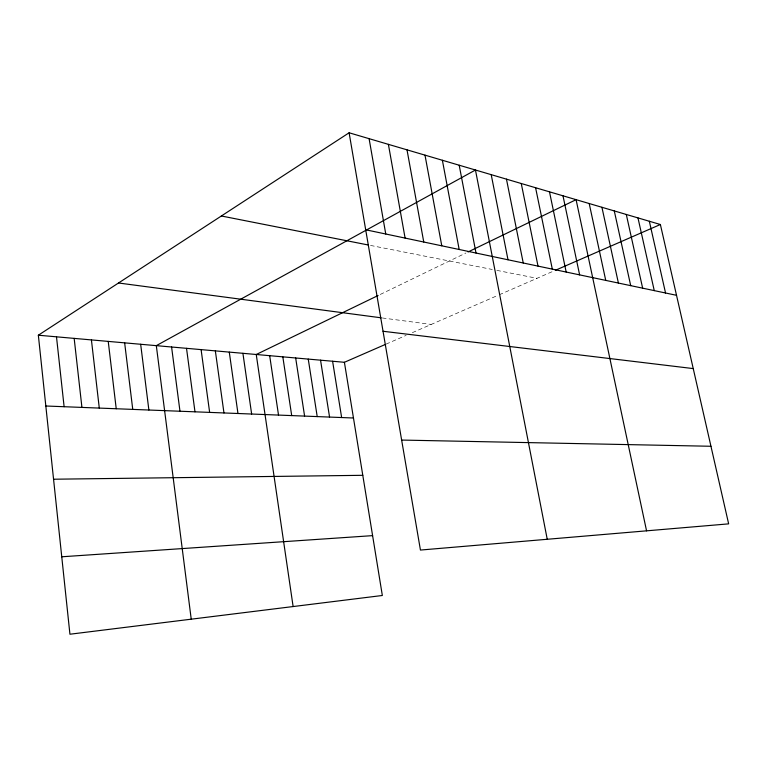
<?xml version="1.0" encoding="UTF-8"?>
<svg xmlns="http://www.w3.org/2000/svg" width="767" height="767" viewBox="0 0 767 767"><rect width="100%" height="100%" fill="white"/><g stroke="black" fill="none" stroke-linecap="round" stroke-linejoin="round"><path stroke-width="0.58" stroke-dasharray="3.83 2.88" d="M380.24 294.47L465.952 252.985M386.079 344.115L406.155 335.361M412.32 332.677L498.253 295.209M499.298 294.749L553.266 271.211M382.359 317.969L431.198 324.441M370.509 245.43L492.289 269.476M496.834 270.377L537.005 278.306"/><path stroke-width="1.15" d="M385.005 344.584L344.402 362.292L382.34 595.489L69.931 634.223L38.35 335.217L349.11 132.777L660.377 224.51L728.65 523.861L420.441 550.054L349.11 132.777M378.102 295.506L256.245 354.498L293.119 606.544M468.062 251.96L576.084 199.669L646.562 530.841M555.346 270.31L660.377 224.51M61.753 556.784L372.599 535.634M53.556 479.222L362.781 475.31M401.64 440.066L710.951 446.269M45.828 406.002L353.462 418.005M38.35 335.217L344.402 362.292M383.04 331.267L693.234 368.591M118.511 282.994L381.18 317.816M221.375 215.987L368.294 244.999M365.686 229.774L676.523 295.314M649.333 221.251L665.545 292.994M637.971 217.905L654.261 290.616M626.294 214.463L642.65 288.171M614.281 210.925L630.704 285.65M601.922 207.282L618.403 283.052M589.2 203.533L605.738 280.386M562.988 195.806L579.622 274.883M549.488 191.827L566.171 272.045M535.587 187.733L552.307 269.121M521.253 183.505L538.003 266.101M506.46 179.152L523.238 262.995M491.206 174.655L508.003 259.783M547.235 539.278L475.454 170.015L156.315 345.649L191.232 619.18M459.193 165.221L476 253.033M442.377 160.265L459.174 249.486M424.995 155.145L441.773 245.814M407.009 149.843L423.758 242.017M388.39 144.359L405.101 238.086M369.1 138.674L385.753 234.002M332.6 361.247L341.641 417.545M320.548 360.183L329.561 417.075M308.248 359.09L317.212 416.596M295.669 357.978L304.595 416.097M282.822 356.847L291.7 415.599M269.677 355.687L278.517 415.081M242.918 353.319L251.643 414.036M229.285 352.111L237.962 413.499M215.345 350.874L223.964 412.953M201.098 349.618L209.64 412.397M186.515 348.323L194.981 411.821M171.587 347L179.977 411.237M140.668 344.268L148.875 410.019M124.647 342.849L132.749 409.396M108.233 341.401L116.229 408.753M91.417 339.906L99.288 408.092M74.169 338.381L81.925 407.411M56.49 336.818L64.112 406.711"/></g></svg>
